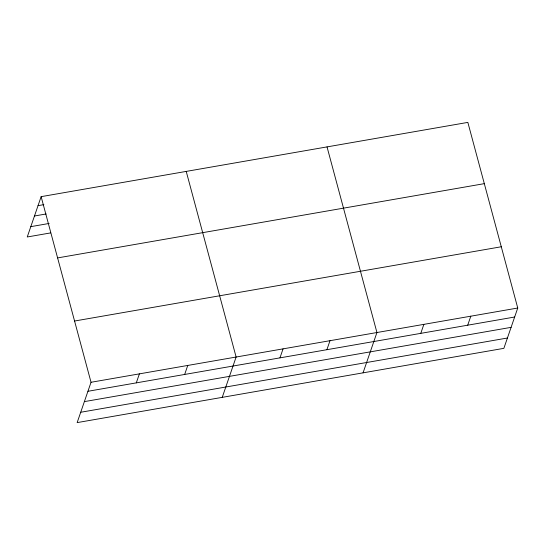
<?xml version="1.0" encoding="UTF-8"?>
<svg xmlns="http://www.w3.org/2000/svg" width="545" height="545" viewBox="0 0 545 545"><rect width="100%" height="100%" fill="white"/><g stroke="black" fill="none" stroke-linecap="round" stroke-linejoin="round"><path stroke-width="0.82" d="M41.134 196.656L91.035 382.277L77.152 422.607L503.866 348.344L517.75 308.02L467.848 122.393L41.134 196.656L27.25 236.98L50.596 232.919M136.298 382.863L139.397 373.863M184.66 374.449L187.759 365.45M222.237 397.353L236.121 357.03L186.22 171.409M279.96 357.861L283.059 348.861M326.898 349.692L329.998 340.693M363.052 372.848L376.936 332.525L327.034 146.905M420.774 333.356L423.874 324.357M467.712 325.188L470.812 316.189M38.034 205.656L43.873 204.641M34.478 215.997L46.148 213.96M30.806 226.645L49.152 223.45M57.6 257.914L484.314 183.651M74.57 321.025L501.284 246.762M91.035 382.277L517.75 308.02M87.936 391.283L514.65 317.02M84.38 401.617L511.094 327.354M80.715 412.265L507.422 338.009"/></g></svg>
